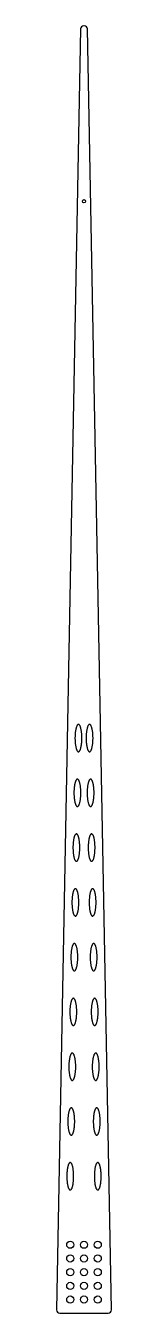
# Model space of a CAD drawing. Extents: x -0.5 to 0.5, y -23.1 to 0.4.
import ezdxf

# ---------------------------------------------------------------- set-up
doc = ezdxf.new("R2010")
doc.units = 0
doc.layers.get('0').update_dxf_attribs({"linetype": 'CONTINUOUS'})

msp = doc.modelspace()

# ---------------------------------------------------------------- linework, layer by layer
msp.add_lwpolyline([(0.439, -23.121, 0.419676), (0.499, -23.06), (0.064, 0.32, 0.408772), (0.004, 0.379), (-0.004, 0.379, 0.408772), (-0.064, 0.32), (-0.499, -23.06, 0.419676), (-0.439, -23.121)], format="xyb", close=True)
for points in [[(-0.101, -12.872, 0), (-0.098, -12.872, 0), (-0.095, -12.871, 0), (-0.092, -12.87, 0), (-0.089, -12.868, 0), (-0.086, -12.865, 0), (-0.083, -12.862, 0), (-0.08, -12.858, 0), (-0.077, -12.853, 0), (-0.074, -12.848, 0), (-0.072, -12.843, 0), (-0.069, -12.837, 0), (-0.066, -12.83, 0), (-0.064, -12.823, 0), (-0.061, -12.816, 0), (-0.059, -12.808, 0), (-0.057, -12.799, 0), (-0.055, -12.79, 0), (-0.053, -12.781, 0), (-0.051, -12.771, 0), (-0.049, -12.761, 0), (-0.047, -12.751, 0), (-0.046, -12.74, 0), (-0.045, -12.729, 0), (-0.043, -12.718, 0), (-0.042, -12.707, 0), (-0.041, -12.695, 0), (-0.04, -12.683, 0), (-0.04, -12.671, 0), (-0.039, -12.659, 0), (-0.039, -12.647, 0), (-0.039, -12.635, 0), (-0.039, -12.622, 0), (-0.039, -12.61, 0), (-0.039, -12.598, 0), (-0.039, -12.586, 0), (-0.04, -12.574, 0), (-0.04, -12.562, 0), (-0.041, -12.55, 0), (-0.042, -12.538, 0), (-0.043, -12.527, 0), (-0.045, -12.515, 0), (-0.046, -12.505, 0), (-0.047, -12.494, 0), (-0.049, -12.483, 0), (-0.051, -12.473, 0), (-0.053, -12.464, 0), (-0.055, -12.454, 0), (-0.057, -12.446, 0), (-0.059, -12.437, 0), (-0.061, -12.429, 0), (-0.064, -12.422, 0), (-0.066, -12.415, 0), (-0.069, -12.408, 0), (-0.072, -12.402, 0), (-0.074, -12.396, 0), (-0.077, -12.391, 0), (-0.08, -12.387, 0), (-0.083, -12.383, 0), (-0.086, -12.38, 0), (-0.089, -12.377, 0), (-0.092, -12.375, 0), (-0.095, -12.374, 0), (-0.098, -12.373, 0), (-0.101, -12.372, 0), (-0.104, -12.373, 0), (-0.107, -12.374, 0), (-0.11, -12.375, 0), (-0.113, -12.377, 0), (-0.116, -12.38, 0), (-0.119, -12.383, 0), (-0.122, -12.387, 0), (-0.125, -12.391, 0), (-0.128, -12.396, 0), (-0.131, -12.402, 0), (-0.133, -12.408, 0), (-0.136, -12.415, 0), (-0.138, -12.422, 0), (-0.141, -12.429, 0), (-0.143, -12.437, 0), (-0.145, -12.446, 0), (-0.147, -12.454, 0), (-0.149, -12.464, 0), (-0.151, -12.473, 0), (-0.153, -12.483, 0), (-0.155, -12.494, 0), (-0.156, -12.505, 0), (-0.158, -12.515, 0), (-0.159, -12.527, 0), (-0.16, -12.538, 0), (-0.161, -12.55, 0), (-0.162, -12.562, 0), (-0.162, -12.574, 0), (-0.163, -12.586, 0), (-0.163, -12.598, 0), (-0.164, -12.61, 0), (-0.164, -12.622, 0), (-0.164, -12.635, 0), (-0.163, -12.647, 0), (-0.163, -12.659, 0), (-0.162, -12.671, 0), (-0.162, -12.683, 0), (-0.161, -12.695, 0), (-0.16, -12.707, 0), (-0.159, -12.718, 0), (-0.158, -12.729, 0), (-0.156, -12.74, 0), (-0.155, -12.751, 0), (-0.153, -12.761, 0), (-0.151, -12.771, 0), (-0.149, -12.781, 0), (-0.147, -12.79, 0), (-0.145, -12.799, 0), (-0.143, -12.808, 0), (-0.141, -12.816, 0), (-0.138, -12.823, 0), (-0.136, -12.83, 0), (-0.133, -12.837, 0), (-0.131, -12.843, 0), (-0.128, -12.848, 0), (-0.125, -12.853, 0), (-0.122, -12.858, 0), (-0.119, -12.862, 0), (-0.116, -12.865, 0), (-0.113, -12.868, 0), (-0.11, -12.87, 0), (-0.107, -12.871, 0), (-0.104, -12.872, 0), (-0.101, -12.872, 0)], [(0.101, -12.872, 0), (0.104, -12.872, 0), (0.107, -12.871, 0), (0.11, -12.87, 0), (0.113, -12.868, 0), (0.116, -12.865, 0), (0.119, -12.862, 0), (0.122, -12.858, 0), (0.125, -12.853, 0), (0.128, -12.848, 0), (0.131, -12.843, 0), (0.133, -12.837, 0), (0.136, -12.83, 0), (0.138, -12.823, 0), (0.141, -12.816, 0), (0.143, -12.808, 0), (0.145, -12.799, 0), (0.147, -12.79, 0), (0.149, -12.781, 0), (0.151, -12.771, 0), (0.153, -12.761, 0), (0.155, -12.751, 0), (0.156, -12.74, 0), (0.158, -12.729, 0), (0.159, -12.718, 0), (0.16, -12.707, 0), (0.161, -12.695, 0), (0.162, -12.683, 0), (0.162, -12.671, 0), (0.163, -12.659, 0), (0.163, -12.647, 0), (0.164, -12.635, 0), (0.164, -12.622, 0), (0.164, -12.61, 0), (0.163, -12.598, 0), (0.163, -12.586, 0), (0.162, -12.574, 0), (0.162, -12.562, 0), (0.161, -12.55, 0), (0.16, -12.538, 0), (0.159, -12.527, 0), (0.158, -12.515, 0), (0.156, -12.505, 0), (0.155, -12.494, 0), (0.153, -12.483, 0), (0.151, -12.473, 0), (0.149, -12.464, 0), (0.147, -12.454, 0), (0.145, -12.446, 0), (0.143, -12.437, 0), (0.141, -12.429, 0), (0.138, -12.422, 0), (0.136, -12.415, 0), (0.133, -12.408, 0), (0.131, -12.402, 0), (0.128, -12.396, 0), (0.125, -12.391, 0), (0.122, -12.387, 0), (0.119, -12.383, 0), (0.116, -12.38, 0), (0.113, -12.377, 0), (0.11, -12.375, 0), (0.107, -12.374, 0), (0.104, -12.373, 0), (0.101, -12.372, 0), (0.098, -12.373, 0), (0.095, -12.374, 0), (0.092, -12.375, 0), (0.089, -12.377, 0), (0.086, -12.38, 0), (0.083, -12.383, 0), (0.08, -12.387, 0), (0.077, -12.391, 0), (0.074, -12.396, 0), (0.072, -12.402, 0), (0.069, -12.408, 0), (0.066, -12.415, 0), (0.064, -12.422, 0), (0.061, -12.429, 0), (0.059, -12.437, 0), (0.057, -12.446, 0), (0.055, -12.454, 0), (0.053, -12.464, 0), (0.051, -12.473, 0), (0.049, -12.483, 0), (0.047, -12.494, 0), (0.046, -12.505, 0), (0.045, -12.515, 0), (0.043, -12.527, 0), (0.042, -12.538, 0), (0.041, -12.55, 0), (0.04, -12.562, 0), (0.04, -12.574, 0), (0.039, -12.586, 0), (0.039, -12.598, 0), (0.039, -12.61, 0), (0.039, -12.622, 0), (0.039, -12.635, 0), (0.039, -12.647, 0), (0.039, -12.659, 0), (0.04, -12.671, 0), (0.04, -12.683, 0), (0.041, -12.695, 0), (0.042, -12.707, 0), (0.043, -12.718, 0), (0.045, -12.729, 0), (0.046, -12.74, 0), (0.047, -12.751, 0), (0.049, -12.761, 0), (0.051, -12.771, 0), (0.053, -12.781, 0), (0.055, -12.79, 0), (0.057, -12.799, 0), (0.059, -12.808, 0), (0.061, -12.816, 0), (0.064, -12.823, 0), (0.066, -12.83, 0), (0.069, -12.837, 0), (0.072, -12.843, 0), (0.074, -12.848, 0), (0.077, -12.853, 0), (0.08, -12.858, 0), (0.083, -12.862, 0), (0.086, -12.865, 0), (0.089, -12.868, 0), (0.092, -12.87, 0), (0.095, -12.871, 0), (0.098, -12.872, 0), (0.101, -12.872, 0)], [(-0.12, -13.872, 0), (-0.117, -13.872, 0), (-0.114, -13.871, 0), (-0.111, -13.87, 0), (-0.108, -13.867, 0), (-0.105, -13.865, 0), (-0.102, -13.861, 0), (-0.099, -13.858, 0), (-0.096, -13.853, 0), (-0.093, -13.848, 0), (-0.09, -13.843, 0), (-0.088, -13.837, 0), (-0.085, -13.83, 0), (-0.082, -13.823, 0), (-0.08, -13.816, 0), (-0.078, -13.807, 0), (-0.076, -13.799, 0), (-0.073, -13.79, 0), (-0.071, -13.781, 0), (-0.07, -13.771, 0), (-0.068, -13.761, 0), (-0.066, -13.751, 0), (-0.065, -13.74, 0), (-0.063, -13.729, 0), (-0.062, -13.718, 0), (-0.061, -13.706, 0), (-0.06, -13.695, 0), (-0.059, -13.683, 0), (-0.058, -13.671, 0), (-0.058, -13.659, 0), (-0.058, -13.647, 0), (-0.057, -13.634, 0), (-0.057, -13.622, 0), (-0.057, -13.61, 0), (-0.058, -13.598, 0), (-0.058, -13.585, 0), (-0.058, -13.573, 0), (-0.059, -13.562, 0), (-0.06, -13.55, 0), (-0.061, -13.538, 0), (-0.062, -13.527, 0), (-0.063, -13.515, 0), (-0.065, -13.504, 0), (-0.066, -13.494, 0), (-0.068, -13.483, 0), (-0.07, -13.473, 0), (-0.071, -13.464, 0), (-0.073, -13.454, 0), (-0.076, -13.445, 0), (-0.078, -13.437, 0), (-0.08, -13.429, 0), (-0.082, -13.421, 0), (-0.085, -13.414, 0), (-0.088, -13.408, 0), (-0.09, -13.402, 0), (-0.093, -13.396, 0), (-0.096, -13.391, 0), (-0.099, -13.387, 0), (-0.102, -13.383, 0), (-0.105, -13.38, 0), (-0.108, -13.377, 0), (-0.111, -13.375, 0), (-0.114, -13.373, 0), (-0.117, -13.373, 0), (-0.12, -13.372, 0), (-0.123, -13.373, 0), (-0.126, -13.373, 0), (-0.129, -13.375, 0), (-0.132, -13.377, 0), (-0.135, -13.38, 0), (-0.138, -13.383, 0), (-0.141, -13.387, 0), (-0.144, -13.391, 0), (-0.146, -13.396, 0), (-0.149, -13.402, 0), (-0.152, -13.408, 0), (-0.154, -13.414, 0), (-0.157, -13.421, 0), (-0.159, -13.429, 0), (-0.162, -13.437, 0), (-0.164, -13.445, 0), (-0.166, -13.454, 0), (-0.168, -13.464, 0), (-0.17, -13.473, 0), (-0.172, -13.483, 0), (-0.173, -13.494, 0), (-0.175, -13.504, 0), (-0.176, -13.515, 0), (-0.177, -13.527, 0), (-0.179, -13.538, 0), (-0.18, -13.55, 0), (-0.18, -13.562, 0), (-0.181, -13.573, 0), (-0.182, -13.585, 0), (-0.182, -13.598, 0), (-0.182, -13.61, 0), (-0.182, -13.622, 0), (-0.182, -13.634, 0), (-0.182, -13.647, 0), (-0.182, -13.659, 0), (-0.181, -13.671, 0), (-0.18, -13.683, 0), (-0.18, -13.695, 0), (-0.179, -13.706, 0), (-0.177, -13.718, 0), (-0.176, -13.729, 0), (-0.175, -13.74, 0), (-0.173, -13.751, 0), (-0.172, -13.761, 0), (-0.17, -13.771, 0), (-0.168, -13.781, 0), (-0.166, -13.79, 0), (-0.164, -13.799, 0), (-0.162, -13.807, 0), (-0.159, -13.816, 0), (-0.157, -13.823, 0), (-0.154, -13.83, 0), (-0.152, -13.837, 0), (-0.149, -13.843, 0), (-0.146, -13.848, 0), (-0.144, -13.853, 0), (-0.141, -13.858, 0), (-0.138, -13.861, 0), (-0.135, -13.865, 0), (-0.132, -13.867, 0), (-0.129, -13.87, 0), (-0.126, -13.871, 0), (-0.123, -13.872, 0), (-0.12, -13.872, 0)], [(0.12, -13.872, 0), (0.123, -13.872, 0), (0.126, -13.871, 0), (0.129, -13.87, 0), (0.132, -13.867, 0), (0.135, -13.865, 0), (0.138, -13.861, 0), (0.141, -13.858, 0), (0.144, -13.853, 0), (0.146, -13.848, 0), (0.149, -13.843, 0), (0.152, -13.837, 0), (0.154, -13.83, 0), (0.157, -13.823, 0), (0.159, -13.816, 0), (0.162, -13.807, 0), (0.164, -13.799, 0), (0.166, -13.79, 0), (0.168, -13.781, 0), (0.17, -13.771, 0), (0.172, -13.761, 0), (0.173, -13.751, 0), (0.175, -13.74, 0), (0.176, -13.729, 0), (0.177, -13.718, 0), (0.179, -13.706, 0), (0.18, -13.695, 0), (0.18, -13.683, 0), (0.181, -13.671, 0), (0.182, -13.659, 0), (0.182, -13.647, 0), (0.182, -13.634, 0), (0.182, -13.622, 0), (0.182, -13.61, 0), (0.182, -13.598, 0), (0.182, -13.585, 0), (0.181, -13.573, 0), (0.18, -13.562, 0), (0.18, -13.55, 0), (0.179, -13.538, 0), (0.177, -13.527, 0), (0.176, -13.515, 0), (0.175, -13.504, 0), (0.173, -13.494, 0), (0.172, -13.483, 0), (0.17, -13.473, 0), (0.168, -13.464, 0), (0.166, -13.454, 0), (0.164, -13.445, 0), (0.162, -13.437, 0), (0.159, -13.429, 0), (0.157, -13.421, 0), (0.154, -13.414, 0), (0.152, -13.408, 0), (0.149, -13.402, 0), (0.146, -13.396, 0), (0.144, -13.391, 0), (0.141, -13.387, 0), (0.138, -13.383, 0), (0.135, -13.38, 0), (0.132, -13.377, 0), (0.129, -13.375, 0), (0.126, -13.373, 0), (0.123, -13.373, 0), (0.12, -13.372, 0), (0.117, -13.373, 0), (0.114, -13.373, 0), (0.111, -13.375, 0), (0.108, -13.377, 0), (0.105, -13.38, 0), (0.102, -13.383, 0), (0.099, -13.387, 0), (0.096, -13.391, 0), (0.093, -13.396, 0), (0.09, -13.402, 0), (0.088, -13.408, 0), (0.085, -13.414, 0), (0.082, -13.421, 0), (0.08, -13.429, 0), (0.078, -13.437, 0), (0.076, -13.445, 0), (0.073, -13.454, 0), (0.071, -13.464, 0), (0.07, -13.473, 0), (0.068, -13.483, 0), (0.066, -13.494, 0), (0.065, -13.504, 0), (0.063, -13.515, 0), (0.062, -13.527, 0), (0.061, -13.538, 0), (0.06, -13.55, 0), (0.059, -13.562, 0), (0.058, -13.573, 0), (0.058, -13.585, 0), (0.058, -13.598, 0), (0.057, -13.61, 0), (0.057, -13.622, 0), (0.057, -13.634, 0), (0.058, -13.647, 0), (0.058, -13.659, 0), (0.058, -13.671, 0), (0.059, -13.683, 0), (0.06, -13.695, 0), (0.061, -13.706, 0), (0.062, -13.718, 0), (0.063, -13.729, 0), (0.065, -13.74, 0), (0.066, -13.751, 0), (0.068, -13.761, 0), (0.07, -13.771, 0), (0.071, -13.781, 0), (0.073, -13.79, 0), (0.076, -13.799, 0), (0.078, -13.807, 0), (0.08, -13.816, 0), (0.082, -13.823, 0), (0.085, -13.83, 0), (0.088, -13.837, 0), (0.09, -13.843, 0), (0.093, -13.848, 0), (0.096, -13.853, 0), (0.099, -13.858, 0), (0.102, -13.861, 0), (0.105, -13.865, 0), (0.108, -13.867, 0), (0.111, -13.87, 0), (0.114, -13.871, 0), (0.117, -13.872, 0), (0.12, -13.872, 0)], [(-0.138, -14.872, 0), (-0.135, -14.872, 0), (-0.132, -14.871, 0), (-0.129, -14.869, 0), (-0.126, -14.867, 0), (-0.123, -14.864, 0), (-0.12, -14.861, 0), (-0.117, -14.857, 0), (-0.114, -14.853, 0), (-0.112, -14.848, 0), (-0.109, -14.842, 0), (-0.106, -14.836, 0), (-0.104, -14.83, 0), (-0.101, -14.823, 0), (-0.099, -14.815, 0), (-0.096, -14.807, 0), (-0.094, -14.799, 0), (-0.092, -14.79, 0), (-0.09, -14.781, 0), (-0.088, -14.771, 0), (-0.086, -14.761, 0), (-0.085, -14.751, 0), (-0.083, -14.74, 0), (-0.082, -14.729, 0), (-0.081, -14.718, 0), (-0.079, -14.706, 0), (-0.079, -14.695, 0), (-0.078, -14.683, 0), (-0.077, -14.671, 0), (-0.076, -14.659, 0), (-0.076, -14.646, 0), (-0.076, -14.634, 0), (-0.076, -14.622, 0), (-0.076, -14.61, 0), (-0.076, -14.598, 0), (-0.076, -14.585, 0), (-0.077, -14.573, 0), (-0.078, -14.561, 0), (-0.079, -14.55, 0), (-0.079, -14.538, 0), (-0.081, -14.526, 0), (-0.082, -14.515, 0), (-0.083, -14.504, 0), (-0.085, -14.493, 0), (-0.086, -14.483, 0), (-0.088, -14.473, 0), (-0.09, -14.463, 0), (-0.092, -14.454, 0), (-0.094, -14.445, 0), (-0.096, -14.437, 0), (-0.099, -14.429, 0), (-0.101, -14.421, 0), (-0.104, -14.414, 0), (-0.106, -14.408, 0), (-0.109, -14.402, 0), (-0.112, -14.396, 0), (-0.114, -14.391, 0), (-0.117, -14.387, 0), (-0.12, -14.383, 0), (-0.123, -14.38, 0), (-0.126, -14.377, 0), (-0.129, -14.375, 0), (-0.132, -14.373, 0), (-0.135, -14.372, 0), (-0.138, -14.372, 0), (-0.141, -14.372, 0), (-0.144, -14.373, 0), (-0.147, -14.375, 0), (-0.151, -14.377, 0), (-0.154, -14.38, 0), (-0.156, -14.383, 0), (-0.159, -14.387, 0), (-0.162, -14.391, 0), (-0.165, -14.396, 0), (-0.168, -14.402, 0), (-0.17, -14.408, 0), (-0.173, -14.414, 0), (-0.176, -14.421, 0), (-0.178, -14.429, 0), (-0.18, -14.437, 0), (-0.183, -14.445, 0), (-0.185, -14.454, 0), (-0.187, -14.463, 0), (-0.189, -14.473, 0), (-0.19, -14.483, 0), (-0.192, -14.493, 0), (-0.193, -14.504, 0), (-0.195, -14.515, 0), (-0.196, -14.526, 0), (-0.197, -14.538, 0), (-0.198, -14.55, 0), (-0.199, -14.561, 0), (-0.2, -14.573, 0), (-0.2, -14.585, 0), (-0.201, -14.598, 0), (-0.201, -14.61, 0), (-0.201, -14.622, 0), (-0.201, -14.634, 0), (-0.201, -14.646, 0), (-0.2, -14.659, 0), (-0.2, -14.671, 0), (-0.199, -14.683, 0), (-0.198, -14.695, 0), (-0.197, -14.706, 0), (-0.196, -14.718, 0), (-0.195, -14.729, 0), (-0.193, -14.74, 0), (-0.192, -14.751, 0), (-0.19, -14.761, 0), (-0.189, -14.771, 0), (-0.187, -14.781, 0), (-0.185, -14.79, 0), (-0.183, -14.799, 0), (-0.18, -14.807, 0), (-0.178, -14.815, 0), (-0.176, -14.823, 0), (-0.173, -14.83, 0), (-0.17, -14.836, 0), (-0.168, -14.842, 0), (-0.165, -14.848, 0), (-0.162, -14.853, 0), (-0.159, -14.857, 0), (-0.156, -14.861, 0), (-0.154, -14.864, 0), (-0.151, -14.867, 0), (-0.147, -14.869, 0), (-0.144, -14.871, 0), (-0.141, -14.872, 0), (-0.138, -14.872, 0)], [(0.138, -14.872, 0), (0.141, -14.872, 0), (0.144, -14.871, 0), (0.147, -14.869, 0), (0.151, -14.867, 0), (0.154, -14.864, 0), (0.156, -14.861, 0), (0.159, -14.857, 0), (0.162, -14.853, 0), (0.165, -14.848, 0), (0.168, -14.842, 0), (0.17, -14.836, 0), (0.173, -14.83, 0), (0.176, -14.823, 0), (0.178, -14.815, 0), (0.18, -14.807, 0), (0.183, -14.799, 0), (0.185, -14.79, 0), (0.187, -14.781, 0), (0.189, -14.771, 0), (0.19, -14.761, 0), (0.192, -14.751, 0), (0.193, -14.74, 0), (0.195, -14.729, 0), (0.196, -14.718, 0), (0.197, -14.706, 0), (0.198, -14.695, 0), (0.199, -14.683, 0), (0.2, -14.671, 0), (0.2, -14.659, 0), (0.201, -14.646, 0), (0.201, -14.634, 0), (0.201, -14.622, 0), (0.201, -14.61, 0), (0.201, -14.598, 0), (0.2, -14.585, 0), (0.2, -14.573, 0), (0.199, -14.561, 0), (0.198, -14.55, 0), (0.197, -14.538, 0), (0.196, -14.526, 0), (0.195, -14.515, 0), (0.193, -14.504, 0), (0.192, -14.493, 0), (0.19, -14.483, 0), (0.189, -14.473, 0), (0.187, -14.463, 0), (0.185, -14.454, 0), (0.183, -14.445, 0), (0.18, -14.437, 0), (0.178, -14.429, 0), (0.176, -14.421, 0), (0.173, -14.414, 0), (0.17, -14.408, 0), (0.168, -14.402, 0), (0.165, -14.396, 0), (0.162, -14.391, 0), (0.159, -14.387, 0), (0.156, -14.383, 0), (0.154, -14.38, 0), (0.151, -14.377, 0), (0.147, -14.375, 0), (0.144, -14.373, 0), (0.141, -14.372, 0), (0.138, -14.372, 0), (0.135, -14.372, 0), (0.132, -14.373, 0), (0.129, -14.375, 0), (0.126, -14.377, 0), (0.123, -14.38, 0), (0.12, -14.383, 0), (0.117, -14.387, 0), (0.114, -14.391, 0), (0.112, -14.396, 0), (0.109, -14.402, 0), (0.106, -14.408, 0), (0.104, -14.414, 0), (0.101, -14.421, 0), (0.099, -14.429, 0), (0.096, -14.437, 0), (0.094, -14.445, 0), (0.092, -14.454, 0), (0.09, -14.463, 0), (0.088, -14.473, 0), (0.086, -14.483, 0), (0.085, -14.493, 0), (0.083, -14.504, 0), (0.082, -14.515, 0), (0.081, -14.526, 0), (0.079, -14.538, 0), (0.079, -14.55, 0), (0.078, -14.561, 0), (0.077, -14.573, 0), (0.076, -14.585, 0), (0.076, -14.598, 0), (0.076, -14.61, 0), (0.076, -14.622, 0), (0.076, -14.634, 0), (0.076, -14.646, 0), (0.076, -14.659, 0), (0.077, -14.671, 0), (0.078, -14.683, 0), (0.079, -14.695, 0), (0.079, -14.706, 0), (0.081, -14.718, 0), (0.082, -14.729, 0), (0.083, -14.74, 0), (0.085, -14.751, 0), (0.086, -14.761, 0), (0.088, -14.771, 0), (0.09, -14.781, 0), (0.092, -14.79, 0), (0.094, -14.799, 0), (0.096, -14.807, 0), (0.099, -14.815, 0), (0.101, -14.823, 0), (0.104, -14.83, 0), (0.106, -14.836, 0), (0.109, -14.842, 0), (0.112, -14.848, 0), (0.114, -14.853, 0), (0.117, -14.857, 0), (0.12, -14.861, 0), (0.123, -14.864, 0), (0.126, -14.867, 0), (0.129, -14.869, 0), (0.132, -14.871, 0), (0.135, -14.872, 0), (0.138, -14.872, 0)], [(-0.157, -15.872, 0), (-0.154, -15.872, 0), (-0.151, -15.871, 0), (-0.148, -15.869, 0), (-0.145, -15.867, 0), (-0.142, -15.864, 0), (-0.139, -15.861, 0), (-0.136, -15.857, 0), (-0.133, -15.853, 0), (-0.13, -15.848, 0), (-0.127, -15.842, 0), (-0.125, -15.836, 0), (-0.122, -15.83, 0), (-0.12, -15.823, 0), (-0.117, -15.815, 0), (-0.115, -15.807, 0), (-0.113, -15.799, 0), (-0.111, -15.79, 0), (-0.109, -15.78, 0), (-0.107, -15.771, 0), (-0.105, -15.761, 0), (-0.103, -15.75, 0), (-0.102, -15.74, 0), (-0.1, -15.729, 0), (-0.099, -15.717, 0), (-0.098, -15.706, 0), (-0.097, -15.694, 0), (-0.096, -15.683, 0), (-0.096, -15.671, 0), (-0.095, -15.659, 0), (-0.095, -15.646, 0), (-0.095, -15.634, 0), (-0.094, -15.622, 0), (-0.095, -15.61, 0), (-0.095, -15.597, 0), (-0.095, -15.585, 0), (-0.096, -15.573, 0), (-0.096, -15.561, 0), (-0.097, -15.549, 0), (-0.098, -15.538, 0), (-0.099, -15.526, 0), (-0.1, -15.515, 0), (-0.102, -15.504, 0), (-0.103, -15.493, 0), (-0.105, -15.483, 0), (-0.107, -15.473, 0), (-0.109, -15.463, 0), (-0.111, -15.454, 0), (-0.113, -15.445, 0), (-0.115, -15.437, 0), (-0.117, -15.429, 0), (-0.12, -15.421, 0), (-0.122, -15.414, 0), (-0.125, -15.407, 0), (-0.127, -15.401, 0), (-0.13, -15.396, 0), (-0.133, -15.391, 0), (-0.136, -15.386, 0), (-0.139, -15.383, 0), (-0.142, -15.379, 0), (-0.145, -15.377, 0), (-0.148, -15.375, 0), (-0.151, -15.373, 0), (-0.154, -15.372, 0), (-0.157, -15.372, 0), (-0.16, -15.372, 0), (-0.163, -15.373, 0), (-0.166, -15.375, 0), (-0.169, -15.377, 0), (-0.172, -15.379, 0), (-0.175, -15.383, 0), (-0.178, -15.386, 0), (-0.181, -15.391, 0), (-0.184, -15.396, 0), (-0.186, -15.401, 0), (-0.189, -15.407, 0), (-0.192, -15.414, 0), (-0.194, -15.421, 0), (-0.197, -15.429, 0), (-0.199, -15.437, 0), (-0.201, -15.445, 0), (-0.203, -15.454, 0), (-0.205, -15.463, 0), (-0.207, -15.473, 0), (-0.209, -15.483, 0), (-0.211, -15.493, 0), (-0.212, -15.504, 0), (-0.213, -15.515, 0), (-0.215, -15.526, 0), (-0.216, -15.538, 0), (-0.217, -15.549, 0), (-0.218, -15.561, 0), (-0.218, -15.573, 0), (-0.219, -15.585, 0), (-0.219, -15.597, 0), (-0.219, -15.61, 0), (-0.219, -15.622, 0), (-0.219, -15.634, 0), (-0.219, -15.646, 0), (-0.219, -15.659, 0), (-0.218, -15.671, 0), (-0.218, -15.683, 0), (-0.217, -15.694, 0), (-0.216, -15.706, 0), (-0.215, -15.717, 0), (-0.213, -15.729, 0), (-0.212, -15.74, 0), (-0.211, -15.75, 0), (-0.209, -15.761, 0), (-0.207, -15.771, 0), (-0.205, -15.78, 0), (-0.203, -15.79, 0), (-0.201, -15.799, 0), (-0.199, -15.807, 0), (-0.197, -15.815, 0), (-0.194, -15.823, 0), (-0.192, -15.83, 0), (-0.189, -15.836, 0), (-0.186, -15.842, 0), (-0.184, -15.848, 0), (-0.181, -15.853, 0), (-0.178, -15.857, 0), (-0.175, -15.861, 0), (-0.172, -15.864, 0), (-0.169, -15.867, 0), (-0.166, -15.869, 0), (-0.163, -15.871, 0), (-0.16, -15.872, 0), (-0.157, -15.872, 0)], [(0.157, -15.872, 0), (0.16, -15.872, 0), (0.163, -15.871, 0), (0.166, -15.869, 0), (0.169, -15.867, 0), (0.172, -15.864, 0), (0.175, -15.861, 0), (0.178, -15.857, 0), (0.181, -15.853, 0), (0.184, -15.848, 0), (0.186, -15.842, 0), (0.189, -15.836, 0), (0.192, -15.83, 0), (0.194, -15.823, 0), (0.197, -15.815, 0), (0.199, -15.807, 0), (0.201, -15.799, 0), (0.203, -15.79, 0), (0.205, -15.78, 0), (0.207, -15.771, 0), (0.209, -15.761, 0), (0.211, -15.75, 0), (0.212, -15.74, 0), (0.213, -15.729, 0), (0.215, -15.717, 0), (0.216, -15.706, 0), (0.217, -15.694, 0), (0.218, -15.683, 0), (0.218, -15.671, 0), (0.219, -15.659, 0), (0.219, -15.646, 0), (0.219, -15.634, 0), (0.219, -15.622, 0), (0.219, -15.61, 0), (0.219, -15.597, 0), (0.219, -15.585, 0), (0.218, -15.573, 0), (0.218, -15.561, 0), (0.217, -15.549, 0), (0.216, -15.538, 0), (0.215, -15.526, 0), (0.213, -15.515, 0), (0.212, -15.504, 0), (0.211, -15.493, 0), (0.209, -15.483, 0), (0.207, -15.473, 0), (0.205, -15.463, 0), (0.203, -15.454, 0), (0.201, -15.445, 0), (0.199, -15.437, 0), (0.197, -15.429, 0), (0.194, -15.421, 0), (0.192, -15.414, 0), (0.189, -15.407, 0), (0.186, -15.401, 0), (0.184, -15.396, 0), (0.181, -15.391, 0), (0.178, -15.386, 0), (0.175, -15.383, 0), (0.172, -15.379, 0), (0.169, -15.377, 0), (0.166, -15.375, 0), (0.163, -15.373, 0), (0.16, -15.372, 0), (0.157, -15.372, 0), (0.154, -15.372, 0), (0.151, -15.373, 0), (0.148, -15.375, 0), (0.145, -15.377, 0), (0.142, -15.379, 0), (0.139, -15.383, 0), (0.136, -15.386, 0), (0.133, -15.391, 0), (0.13, -15.396, 0), (0.127, -15.401, 0), (0.125, -15.407, 0), (0.122, -15.414, 0), (0.12, -15.421, 0), (0.117, -15.429, 0), (0.115, -15.437, 0), (0.113, -15.445, 0), (0.111, -15.454, 0), (0.109, -15.463, 0), (0.107, -15.473, 0), (0.105, -15.483, 0), (0.103, -15.493, 0), (0.102, -15.504, 0), (0.1, -15.515, 0), (0.099, -15.526, 0), (0.098, -15.538, 0), (0.097, -15.549, 0), (0.096, -15.561, 0), (0.096, -15.573, 0), (0.095, -15.585, 0), (0.095, -15.597, 0), (0.095, -15.61, 0), (0.094, -15.622, 0), (0.095, -15.634, 0), (0.095, -15.646, 0), (0.095, -15.659, 0), (0.096, -15.671, 0), (0.096, -15.683, 0), (0.097, -15.694, 0), (0.098, -15.706, 0), (0.099, -15.717, 0), (0.1, -15.729, 0), (0.102, -15.74, 0), (0.103, -15.75, 0), (0.105, -15.761, 0), (0.107, -15.771, 0), (0.109, -15.78, 0), (0.111, -15.79, 0), (0.113, -15.799, 0), (0.115, -15.807, 0), (0.117, -15.815, 0), (0.12, -15.823, 0), (0.122, -15.83, 0), (0.125, -15.836, 0), (0.127, -15.842, 0), (0.13, -15.848, 0), (0.133, -15.853, 0), (0.136, -15.857, 0), (0.139, -15.861, 0), (0.142, -15.864, 0), (0.145, -15.867, 0), (0.148, -15.869, 0), (0.151, -15.871, 0), (0.154, -15.872, 0), (0.157, -15.872, 0)], [(-0.176, -16.872, 0), (-0.172, -16.871, 0), (-0.169, -16.87, 0), (-0.166, -16.869, 0), (-0.163, -16.867, 0), (-0.16, -16.864, 0), (-0.157, -16.861, 0), (-0.154, -16.857, 0), (-0.152, -16.853, 0), (-0.149, -16.848, 0), (-0.146, -16.842, 0), (-0.143, -16.836, 0), (-0.141, -16.83, 0), (-0.138, -16.823, 0), (-0.136, -16.815, 0), (-0.134, -16.807, 0), (-0.131, -16.799, 0), (-0.129, -16.79, 0), (-0.127, -16.78, 0), (-0.125, -16.771, 0), (-0.124, -16.761, 0), (-0.122, -16.75, 0), (-0.12, -16.739, 0), (-0.119, -16.729, 0), (-0.118, -16.717, 0), (-0.117, -16.706, 0), (-0.116, -16.694, 0), (-0.115, -16.682, 0), (-0.114, -16.671, 0), (-0.114, -16.658, 0), (-0.113, -16.646, 0), (-0.113, -16.634, 0), (-0.113, -16.622, 0), (-0.113, -16.609, 0), (-0.113, -16.597, 0), (-0.114, -16.585, 0), (-0.114, -16.573, 0), (-0.115, -16.561, 0), (-0.116, -16.549, 0), (-0.117, -16.538, 0), (-0.118, -16.526, 0), (-0.119, -16.515, 0), (-0.12, -16.504, 0), (-0.122, -16.493, 0), (-0.124, -16.483, 0), (-0.125, -16.473, 0), (-0.127, -16.463, 0), (-0.129, -16.454, 0), (-0.131, -16.445, 0), (-0.134, -16.436, 0), (-0.136, -16.428, 0), (-0.138, -16.421, 0), (-0.141, -16.414, 0), (-0.143, -16.407, 0), (-0.146, -16.401, 0), (-0.149, -16.396, 0), (-0.152, -16.391, 0), (-0.154, -16.386, 0), (-0.157, -16.382, 0), (-0.16, -16.379, 0), (-0.163, -16.377, 0), (-0.166, -16.374, 0), (-0.169, -16.373, 0), (-0.172, -16.372, 0), (-0.176, -16.372, 0), (-0.179, -16.372, 0), (-0.182, -16.373, 0), (-0.185, -16.374, 0), (-0.188, -16.377, 0), (-0.191, -16.379, 0), (-0.194, -16.382, 0), (-0.197, -16.386, 0), (-0.199, -16.391, 0), (-0.202, -16.396, 0), (-0.205, -16.401, 0), (-0.208, -16.407, 0), (-0.21, -16.414, 0), (-0.213, -16.421, 0), (-0.215, -16.428, 0), (-0.218, -16.436, 0), (-0.22, -16.445, 0), (-0.222, -16.454, 0), (-0.224, -16.463, 0), (-0.226, -16.473, 0), (-0.228, -16.483, 0), (-0.229, -16.493, 0), (-0.231, -16.504, 0), (-0.232, -16.515, 0), (-0.233, -16.526, 0), (-0.234, -16.538, 0), (-0.235, -16.549, 0), (-0.236, -16.561, 0), (-0.237, -16.573, 0), (-0.237, -16.585, 0), (-0.238, -16.597, 0), (-0.238, -16.609, 0), (-0.238, -16.622, 0), (-0.238, -16.634, 0), (-0.238, -16.646, 0), (-0.237, -16.658, 0), (-0.237, -16.671, 0), (-0.236, -16.682, 0), (-0.235, -16.694, 0), (-0.234, -16.706, 0), (-0.233, -16.717, 0), (-0.232, -16.729, 0), (-0.231, -16.739, 0), (-0.229, -16.75, 0), (-0.228, -16.761, 0), (-0.226, -16.771, 0), (-0.224, -16.78, 0), (-0.222, -16.79, 0), (-0.22, -16.799, 0), (-0.218, -16.807, 0), (-0.215, -16.815, 0), (-0.213, -16.823, 0), (-0.21, -16.83, 0), (-0.208, -16.836, 0), (-0.205, -16.842, 0), (-0.202, -16.848, 0), (-0.199, -16.853, 0), (-0.197, -16.857, 0), (-0.194, -16.861, 0), (-0.191, -16.864, 0), (-0.188, -16.867, 0), (-0.185, -16.869, 0), (-0.182, -16.87, 0), (-0.179, -16.871, 0), (-0.176, -16.872, 0)], [(0.176, -16.872, 0), (0.179, -16.871, 0), (0.182, -16.87, 0), (0.185, -16.869, 0), (0.188, -16.867, 0), (0.191, -16.864, 0), (0.194, -16.861, 0), (0.197, -16.857, 0), (0.199, -16.853, 0), (0.202, -16.848, 0), (0.205, -16.842, 0), (0.208, -16.836, 0), (0.21, -16.83, 0), (0.213, -16.823, 0), (0.215, -16.815, 0), (0.218, -16.807, 0), (0.22, -16.799, 0), (0.222, -16.79, 0), (0.224, -16.78, 0), (0.226, -16.771, 0), (0.228, -16.761, 0), (0.229, -16.75, 0), (0.231, -16.739, 0), (0.232, -16.729, 0), (0.233, -16.717, 0), (0.234, -16.706, 0), (0.235, -16.694, 0), (0.236, -16.682, 0), (0.237, -16.671, 0), (0.237, -16.658, 0), (0.238, -16.646, 0), (0.238, -16.634, 0), (0.238, -16.622, 0), (0.238, -16.609, 0), (0.238, -16.597, 0), (0.237, -16.585, 0), (0.237, -16.573, 0), (0.236, -16.561, 0), (0.235, -16.549, 0), (0.234, -16.538, 0), (0.233, -16.526, 0), (0.232, -16.515, 0), (0.231, -16.504, 0), (0.229, -16.493, 0), (0.228, -16.483, 0), (0.226, -16.473, 0), (0.224, -16.463, 0), (0.222, -16.454, 0), (0.22, -16.445, 0), (0.218, -16.436, 0), (0.215, -16.428, 0), (0.213, -16.421, 0), (0.21, -16.414, 0), (0.208, -16.407, 0), (0.205, -16.401, 0), (0.202, -16.396, 0), (0.199, -16.391, 0), (0.197, -16.386, 0), (0.194, -16.382, 0), (0.191, -16.379, 0), (0.188, -16.377, 0), (0.185, -16.374, 0), (0.182, -16.373, 0), (0.179, -16.372, 0), (0.176, -16.372, 0), (0.172, -16.372, 0), (0.169, -16.373, 0), (0.166, -16.374, 0), (0.163, -16.377, 0), (0.16, -16.379, 0), (0.157, -16.382, 0), (0.154, -16.386, 0), (0.152, -16.391, 0), (0.149, -16.396, 0), (0.146, -16.401, 0), (0.143, -16.407, 0), (0.141, -16.414, 0), (0.138, -16.421, 0), (0.136, -16.428, 0), (0.134, -16.436, 0), (0.131, -16.445, 0), (0.129, -16.454, 0), (0.127, -16.463, 0), (0.125, -16.473, 0), (0.124, -16.483, 0), (0.122, -16.493, 0), (0.12, -16.504, 0), (0.119, -16.515, 0), (0.118, -16.526, 0), (0.117, -16.538, 0), (0.116, -16.549, 0), (0.115, -16.561, 0), (0.114, -16.573, 0), (0.114, -16.585, 0), (0.113, -16.597, 0), (0.113, -16.609, 0), (0.113, -16.622, 0), (0.113, -16.634, 0), (0.113, -16.646, 0), (0.114, -16.658, 0), (0.114, -16.671, 0), (0.115, -16.682, 0), (0.116, -16.694, 0), (0.117, -16.706, 0), (0.118, -16.717, 0), (0.119, -16.729, 0), (0.12, -16.739, 0), (0.122, -16.75, 0), (0.124, -16.761, 0), (0.125, -16.771, 0), (0.127, -16.78, 0), (0.129, -16.79, 0), (0.131, -16.799, 0), (0.134, -16.807, 0), (0.136, -16.815, 0), (0.138, -16.823, 0), (0.141, -16.83, 0), (0.143, -16.836, 0), (0.146, -16.842, 0), (0.149, -16.848, 0), (0.152, -16.853, 0), (0.154, -16.857, 0), (0.157, -16.861, 0), (0.16, -16.864, 0), (0.163, -16.867, 0), (0.166, -16.869, 0), (0.169, -16.87, 0), (0.172, -16.871, 0), (0.176, -16.872, 0)], [(-0.194, -17.872, 0), (-0.191, -17.871, 0), (-0.188, -17.87, 0), (-0.185, -17.869, 0), (-0.182, -17.867, 0), (-0.179, -17.864, 0), (-0.176, -17.861, 0), (-0.173, -17.857, 0), (-0.17, -17.852, 0), (-0.167, -17.848, 0), (-0.165, -17.842, 0), (-0.162, -17.836, 0), (-0.159, -17.829, 0), (-0.157, -17.822, 0), (-0.155, -17.815, 0), (-0.152, -17.807, 0), (-0.15, -17.798, 0), (-0.148, -17.789, 0), (-0.146, -17.78, 0), (-0.144, -17.77, 0), (-0.142, -17.76, 0), (-0.141, -17.75, 0), (-0.139, -17.739, 0), (-0.138, -17.728, 0), (-0.136, -17.717, 0), (-0.135, -17.706, 0), (-0.134, -17.694, 0), (-0.134, -17.682, 0), (-0.133, -17.67, 0), (-0.132, -17.658, 0), (-0.132, -17.646, 0), (-0.132, -17.634, 0), (-0.132, -17.622, 0), (-0.132, -17.609, 0), (-0.132, -17.597, 0), (-0.132, -17.585, 0), (-0.133, -17.573, 0), (-0.134, -17.561, 0), (-0.134, -17.549, 0), (-0.135, -17.537, 0), (-0.136, -17.526, 0), (-0.138, -17.515, 0), (-0.139, -17.504, 0), (-0.141, -17.493, 0), (-0.142, -17.483, 0), (-0.144, -17.473, 0), (-0.146, -17.463, 0), (-0.148, -17.454, 0), (-0.15, -17.445, 0), (-0.152, -17.436, 0), (-0.155, -17.428, 0), (-0.157, -17.421, 0), (-0.159, -17.414, 0), (-0.162, -17.407, 0), (-0.165, -17.401, 0), (-0.167, -17.395, 0), (-0.17, -17.39, 0), (-0.173, -17.386, 0), (-0.176, -17.382, 0), (-0.179, -17.379, 0), (-0.182, -17.376, 0), (-0.185, -17.374, 0), (-0.188, -17.373, 0), (-0.191, -17.372, 0), (-0.194, -17.372, 0), (-0.197, -17.372, 0), (-0.2, -17.373, 0), (-0.203, -17.374, 0), (-0.206, -17.376, 0), (-0.209, -17.379, 0), (-0.212, -17.382, 0), (-0.215, -17.386, 0), (-0.218, -17.39, 0), (-0.221, -17.395, 0), (-0.224, -17.401, 0), (-0.226, -17.407, 0), (-0.229, -17.414, 0), (-0.231, -17.421, 0), (-0.234, -17.428, 0), (-0.236, -17.436, 0), (-0.238, -17.445, 0), (-0.24, -17.454, 0), (-0.242, -17.463, 0), (-0.244, -17.473, 0), (-0.246, -17.483, 0), (-0.248, -17.493, 0), (-0.249, -17.504, 0), (-0.251, -17.515, 0), (-0.252, -17.526, 0), (-0.253, -17.537, 0), (-0.254, -17.549, 0), (-0.255, -17.561, 0), (-0.255, -17.573, 0), (-0.256, -17.585, 0), (-0.256, -17.597, 0), (-0.257, -17.609, 0), (-0.257, -17.622, 0), (-0.257, -17.634, 0), (-0.256, -17.646, 0), (-0.256, -17.658, 0), (-0.255, -17.67, 0), (-0.255, -17.682, 0), (-0.254, -17.694, 0), (-0.253, -17.706, 0), (-0.252, -17.717, 0), (-0.251, -17.728, 0), (-0.249, -17.739, 0), (-0.248, -17.75, 0), (-0.246, -17.76, 0), (-0.244, -17.77, 0), (-0.242, -17.78, 0), (-0.24, -17.789, 0), (-0.238, -17.798, 0), (-0.236, -17.807, 0), (-0.234, -17.815, 0), (-0.231, -17.822, 0), (-0.229, -17.829, 0), (-0.226, -17.836, 0), (-0.224, -17.842, 0), (-0.221, -17.848, 0), (-0.218, -17.852, 0), (-0.215, -17.857, 0), (-0.212, -17.861, 0), (-0.209, -17.864, 0), (-0.206, -17.867, 0), (-0.203, -17.869, 0), (-0.2, -17.87, 0), (-0.197, -17.871, 0), (-0.194, -17.872, 0)], [(0.194, -17.872, 0), (0.197, -17.871, 0), (0.2, -17.87, 0), (0.203, -17.869, 0), (0.206, -17.867, 0), (0.209, -17.864, 0), (0.212, -17.861, 0), (0.215, -17.857, 0), (0.218, -17.852, 0), (0.221, -17.848, 0), (0.224, -17.842, 0), (0.226, -17.836, 0), (0.229, -17.829, 0), (0.231, -17.822, 0), (0.234, -17.815, 0), (0.236, -17.807, 0), (0.238, -17.798, 0), (0.24, -17.789, 0), (0.242, -17.78, 0), (0.244, -17.77, 0), (0.246, -17.76, 0), (0.248, -17.75, 0), (0.249, -17.739, 0), (0.251, -17.728, 0), (0.252, -17.717, 0), (0.253, -17.706, 0), (0.254, -17.694, 0), (0.255, -17.682, 0), (0.255, -17.67, 0), (0.256, -17.658, 0), (0.256, -17.646, 0), (0.257, -17.634, 0), (0.257, -17.622, 0), (0.257, -17.609, 0), (0.256, -17.597, 0), (0.256, -17.585, 0), (0.255, -17.573, 0), (0.255, -17.561, 0), (0.254, -17.549, 0), (0.253, -17.537, 0), (0.252, -17.526, 0), (0.251, -17.515, 0), (0.249, -17.504, 0), (0.248, -17.493, 0), (0.246, -17.483, 0), (0.244, -17.473, 0), (0.242, -17.463, 0), (0.24, -17.454, 0), (0.238, -17.445, 0), (0.236, -17.436, 0), (0.234, -17.428, 0), (0.231, -17.421, 0), (0.229, -17.414, 0), (0.226, -17.407, 0), (0.224, -17.401, 0), (0.221, -17.395, 0), (0.218, -17.39, 0), (0.215, -17.386, 0), (0.212, -17.382, 0), (0.209, -17.379, 0), (0.206, -17.376, 0), (0.203, -17.374, 0), (0.2, -17.373, 0), (0.197, -17.372, 0), (0.194, -17.372, 0), (0.191, -17.372, 0), (0.188, -17.373, 0), (0.185, -17.374, 0), (0.182, -17.376, 0), (0.179, -17.379, 0), (0.176, -17.382, 0), (0.173, -17.386, 0), (0.17, -17.39, 0), (0.167, -17.395, 0), (0.165, -17.401, 0), (0.162, -17.407, 0), (0.159, -17.414, 0), (0.157, -17.421, 0), (0.155, -17.428, 0), (0.152, -17.436, 0), (0.15, -17.445, 0), (0.148, -17.454, 0), (0.146, -17.463, 0), (0.144, -17.473, 0), (0.142, -17.483, 0), (0.141, -17.493, 0), (0.139, -17.504, 0), (0.138, -17.515, 0), (0.136, -17.526, 0), (0.135, -17.537, 0), (0.134, -17.549, 0), (0.134, -17.561, 0), (0.133, -17.573, 0), (0.132, -17.585, 0), (0.132, -17.597, 0), (0.132, -17.609, 0), (0.132, -17.622, 0), (0.132, -17.634, 0), (0.132, -17.646, 0), (0.132, -17.658, 0), (0.133, -17.67, 0), (0.134, -17.682, 0), (0.134, -17.694, 0), (0.135, -17.706, 0), (0.136, -17.717, 0), (0.138, -17.728, 0), (0.139, -17.739, 0), (0.141, -17.75, 0), (0.142, -17.76, 0), (0.144, -17.77, 0), (0.146, -17.78, 0), (0.148, -17.789, 0), (0.15, -17.798, 0), (0.152, -17.807, 0), (0.155, -17.815, 0), (0.157, -17.822, 0), (0.159, -17.829, 0), (0.162, -17.836, 0), (0.165, -17.842, 0), (0.167, -17.848, 0), (0.17, -17.852, 0), (0.173, -17.857, 0), (0.176, -17.861, 0), (0.179, -17.864, 0), (0.182, -17.867, 0), (0.185, -17.869, 0), (0.188, -17.87, 0), (0.191, -17.871, 0), (0.194, -17.872, 0)], [(-0.213, -18.871, 0), (-0.21, -18.871, 0), (-0.207, -18.87, 0), (-0.204, -18.869, 0), (-0.201, -18.866, 0), (-0.198, -18.864, 0), (-0.195, -18.861, 0), (-0.192, -18.857, 0), (-0.189, -18.852, 0), (-0.186, -18.847, 0), (-0.183, -18.842, 0), (-0.181, -18.836, 0), (-0.178, -18.829, 0), (-0.176, -18.822, 0), (-0.173, -18.815, 0), (-0.171, -18.807, 0), (-0.169, -18.798, 0), (-0.166, -18.789, 0), (-0.164, -18.78, 0), (-0.163, -18.77, 0), (-0.161, -18.76, 0), (-0.159, -18.75, 0), (-0.158, -18.739, 0), (-0.156, -18.728, 0), (-0.155, -18.717, 0), (-0.154, -18.706, 0), (-0.153, -18.694, 0), (-0.152, -18.682, 0), (-0.151, -18.67, 0), (-0.151, -18.658, 0), (-0.151, -18.646, 0), (-0.15, -18.634, 0), (-0.15, -18.621, 0), (-0.15, -18.609, 0), (-0.151, -18.597, 0), (-0.151, -18.585, 0), (-0.151, -18.573, 0), (-0.152, -18.561, 0), (-0.153, -18.549, 0), (-0.154, -18.537, 0), (-0.155, -18.526, 0), (-0.156, -18.514, 0), (-0.158, -18.503, 0), (-0.159, -18.493, 0), (-0.161, -18.482, 0), (-0.163, -18.472, 0), (-0.164, -18.463, 0), (-0.166, -18.453, 0), (-0.169, -18.445, 0), (-0.171, -18.436, 0), (-0.173, -18.428, 0), (-0.176, -18.421, 0), (-0.178, -18.413, 0), (-0.181, -18.407, 0), (-0.183, -18.401, 0), (-0.186, -18.395, 0), (-0.189, -18.39, 0), (-0.192, -18.386, 0), (-0.195, -18.382, 0), (-0.198, -18.379, 0), (-0.201, -18.376, 0), (-0.204, -18.374, 0), (-0.207, -18.372, 0), (-0.21, -18.372, 0), (-0.213, -18.371, 0), (-0.216, -18.372, 0), (-0.219, -18.372, 0), (-0.222, -18.374, 0), (-0.225, -18.376, 0), (-0.228, -18.379, 0), (-0.231, -18.382, 0), (-0.234, -18.386, 0), (-0.237, -18.39, 0), (-0.239, -18.395, 0), (-0.242, -18.401, 0), (-0.245, -18.407, 0), (-0.247, -18.413, 0), (-0.25, -18.421, 0), (-0.252, -18.428, 0), (-0.255, -18.436, 0), (-0.257, -18.445, 0), (-0.259, -18.453, 0), (-0.261, -18.463, 0), (-0.263, -18.472, 0), (-0.265, -18.482, 0), (-0.266, -18.493, 0), (-0.268, -18.503, 0), (-0.269, -18.514, 0), (-0.271, -18.526, 0), (-0.272, -18.537, 0), (-0.273, -18.549, 0), (-0.273, -18.561, 0), (-0.274, -18.573, 0), (-0.275, -18.585, 0), (-0.275, -18.597, 0), (-0.275, -18.609, 0), (-0.275, -18.621, 0), (-0.275, -18.634, 0), (-0.275, -18.646, 0), (-0.275, -18.658, 0), (-0.274, -18.67, 0), (-0.273, -18.682, 0), (-0.273, -18.694, 0), (-0.272, -18.706, 0), (-0.271, -18.717, 0), (-0.269, -18.728, 0), (-0.268, -18.739, 0), (-0.266, -18.75, 0), (-0.265, -18.76, 0), (-0.263, -18.77, 0), (-0.261, -18.78, 0), (-0.259, -18.789, 0), (-0.257, -18.798, 0), (-0.255, -18.807, 0), (-0.252, -18.815, 0), (-0.25, -18.822, 0), (-0.247, -18.829, 0), (-0.245, -18.836, 0), (-0.242, -18.842, 0), (-0.239, -18.847, 0), (-0.237, -18.852, 0), (-0.234, -18.857, 0), (-0.231, -18.861, 0), (-0.228, -18.864, 0), (-0.225, -18.866, 0), (-0.222, -18.869, 0), (-0.219, -18.87, 0), (-0.216, -18.871, 0), (-0.213, -18.871, 0)], [(0.213, -18.871, 0), (0.216, -18.871, 0), (0.219, -18.87, 0), (0.222, -18.869, 0), (0.225, -18.866, 0), (0.228, -18.864, 0), (0.231, -18.861, 0), (0.234, -18.857, 0), (0.237, -18.852, 0), (0.239, -18.847, 0), (0.242, -18.842, 0), (0.245, -18.836, 0), (0.247, -18.829, 0), (0.25, -18.822, 0), (0.252, -18.815, 0), (0.255, -18.807, 0), (0.257, -18.798, 0), (0.259, -18.789, 0), (0.261, -18.78, 0), (0.263, -18.77, 0), (0.265, -18.76, 0), (0.266, -18.75, 0), (0.268, -18.739, 0), (0.269, -18.728, 0), (0.271, -18.717, 0), (0.272, -18.706, 0), (0.273, -18.694, 0), (0.273, -18.682, 0), (0.274, -18.67, 0), (0.275, -18.658, 0), (0.275, -18.646, 0), (0.275, -18.634, 0), (0.275, -18.621, 0), (0.275, -18.609, 0), (0.275, -18.597, 0), (0.275, -18.585, 0), (0.274, -18.573, 0), (0.273, -18.561, 0), (0.273, -18.549, 0), (0.272, -18.537, 0), (0.271, -18.526, 0), (0.269, -18.514, 0), (0.268, -18.503, 0), (0.266, -18.493, 0), (0.265, -18.482, 0), (0.263, -18.472, 0), (0.261, -18.463, 0), (0.259, -18.453, 0), (0.257, -18.445, 0), (0.255, -18.436, 0), (0.252, -18.428, 0), (0.25, -18.421, 0), (0.247, -18.413, 0), (0.245, -18.407, 0), (0.242, -18.401, 0), (0.239, -18.395, 0), (0.237, -18.39, 0), (0.234, -18.386, 0), (0.231, -18.382, 0), (0.228, -18.379, 0), (0.225, -18.376, 0), (0.222, -18.374, 0), (0.219, -18.372, 0), (0.216, -18.372, 0), (0.213, -18.371, 0), (0.21, -18.372, 0), (0.207, -18.372, 0), (0.204, -18.374, 0), (0.201, -18.376, 0), (0.198, -18.379, 0), (0.195, -18.382, 0), (0.192, -18.386, 0), (0.189, -18.39, 0), (0.186, -18.395, 0), (0.183, -18.401, 0), (0.181, -18.407, 0), (0.178, -18.413, 0), (0.176, -18.421, 0), (0.173, -18.428, 0), (0.171, -18.436, 0), (0.169, -18.445, 0), (0.166, -18.453, 0), (0.164, -18.463, 0), (0.163, -18.472, 0), (0.161, -18.482, 0), (0.159, -18.493, 0), (0.158, -18.503, 0), (0.156, -18.514, 0), (0.155, -18.526, 0), (0.154, -18.537, 0), (0.153, -18.549, 0), (0.152, -18.561, 0), (0.151, -18.573, 0), (0.151, -18.585, 0), (0.151, -18.597, 0), (0.15, -18.609, 0), (0.15, -18.621, 0), (0.15, -18.634, 0), (0.151, -18.646, 0), (0.151, -18.658, 0), (0.151, -18.67, 0), (0.152, -18.682, 0), (0.153, -18.694, 0), (0.154, -18.706, 0), (0.155, -18.717, 0), (0.156, -18.728, 0), (0.158, -18.739, 0), (0.159, -18.75, 0), (0.161, -18.76, 0), (0.163, -18.77, 0), (0.164, -18.78, 0), (0.166, -18.789, 0), (0.169, -18.798, 0), (0.171, -18.807, 0), (0.173, -18.815, 0), (0.176, -18.822, 0), (0.178, -18.829, 0), (0.181, -18.836, 0), (0.183, -18.842, 0), (0.186, -18.847, 0), (0.189, -18.852, 0), (0.192, -18.857, 0), (0.195, -18.861, 0), (0.198, -18.864, 0), (0.201, -18.866, 0), (0.204, -18.869, 0), (0.207, -18.87, 0), (0.21, -18.871, 0), (0.213, -18.871, 0)], [(-0.231, -19.871, 0), (-0.228, -19.871, 0), (-0.225, -19.87, 0), (-0.222, -19.869, 0), (-0.219, -19.866, 0), (-0.216, -19.864, 0), (-0.213, -19.86, 0), (-0.21, -19.857, 0), (-0.207, -19.852, 0), (-0.205, -19.847, 0), (-0.202, -19.842, 0), (-0.199, -19.836, 0), (-0.197, -19.829, 0), (-0.194, -19.822, 0), (-0.192, -19.814, 0), (-0.189, -19.806, 0), (-0.187, -19.798, 0), (-0.185, -19.789, 0), (-0.183, -19.78, 0), (-0.181, -19.77, 0), (-0.179, -19.76, 0), (-0.178, -19.75, 0), (-0.176, -19.739, 0), (-0.175, -19.728, 0), (-0.174, -19.717, 0), (-0.173, -19.705, 0), (-0.172, -19.694, 0), (-0.171, -19.682, 0), (-0.17, -19.67, 0), (-0.17, -19.658, 0), (-0.169, -19.646, 0), (-0.169, -19.633, 0), (-0.169, -19.621, 0), (-0.169, -19.609, 0), (-0.169, -19.597, 0), (-0.17, -19.584, 0), (-0.17, -19.572, 0), (-0.171, -19.56, 0), (-0.172, -19.549, 0), (-0.173, -19.537, 0), (-0.174, -19.526, 0), (-0.175, -19.514, 0), (-0.176, -19.503, 0), (-0.178, -19.493, 0), (-0.179, -19.482, 0), (-0.181, -19.472, 0), (-0.183, -19.463, 0), (-0.185, -19.453, 0), (-0.187, -19.444, 0), (-0.189, -19.436, 0), (-0.192, -19.428, 0), (-0.194, -19.42, 0), (-0.197, -19.413, 0), (-0.199, -19.407, 0), (-0.202, -19.401, 0), (-0.205, -19.395, 0), (-0.207, -19.39, 0), (-0.21, -19.386, 0), (-0.213, -19.382, 0), (-0.216, -19.379, 0), (-0.219, -19.376, 0), (-0.222, -19.374, 0), (-0.225, -19.372, 0), (-0.228, -19.372, 0), (-0.231, -19.371, 0), (-0.234, -19.372, 0), (-0.238, -19.372, 0), (-0.241, -19.374, 0), (-0.244, -19.376, 0), (-0.247, -19.379, 0), (-0.25, -19.382, 0), (-0.252, -19.386, 0), (-0.255, -19.39, 0), (-0.258, -19.395, 0), (-0.261, -19.401, 0), (-0.264, -19.407, 0), (-0.266, -19.413, 0), (-0.269, -19.42, 0), (-0.271, -19.428, 0), (-0.273, -19.436, 0), (-0.276, -19.444, 0), (-0.278, -19.453, 0), (-0.28, -19.463, 0), (-0.282, -19.472, 0), (-0.283, -19.482, 0), (-0.285, -19.493, 0), (-0.287, -19.503, 0), (-0.288, -19.514, 0), (-0.289, -19.526, 0), (-0.29, -19.537, 0), (-0.291, -19.549, 0), (-0.292, -19.56, 0), (-0.293, -19.572, 0), (-0.293, -19.584, 0), (-0.294, -19.597, 0), (-0.294, -19.609, 0), (-0.294, -19.621, 0), (-0.294, -19.633, 0), (-0.294, -19.646, 0), (-0.293, -19.658, 0), (-0.293, -19.67, 0), (-0.292, -19.682, 0), (-0.291, -19.694, 0), (-0.29, -19.705, 0), (-0.289, -19.717, 0), (-0.288, -19.728, 0), (-0.287, -19.739, 0), (-0.285, -19.75, 0), (-0.283, -19.76, 0), (-0.282, -19.77, 0), (-0.28, -19.78, 0), (-0.278, -19.789, 0), (-0.276, -19.798, 0), (-0.273, -19.806, 0), (-0.271, -19.814, 0), (-0.269, -19.822, 0), (-0.266, -19.829, 0), (-0.264, -19.836, 0), (-0.261, -19.842, 0), (-0.258, -19.847, 0), (-0.255, -19.852, 0), (-0.252, -19.857, 0), (-0.25, -19.86, 0), (-0.247, -19.864, 0), (-0.244, -19.866, 0), (-0.241, -19.869, 0), (-0.238, -19.87, 0), (-0.234, -19.871, 0), (-0.231, -19.871, 0)], [(0.231, -19.871, 0), (0.234, -19.871, 0), (0.238, -19.87, 0), (0.241, -19.869, 0), (0.244, -19.866, 0), (0.247, -19.864, 0), (0.25, -19.86, 0), (0.252, -19.857, 0), (0.255, -19.852, 0), (0.258, -19.847, 0), (0.261, -19.842, 0), (0.264, -19.836, 0), (0.266, -19.829, 0), (0.269, -19.822, 0), (0.271, -19.814, 0), (0.273, -19.806, 0), (0.276, -19.798, 0), (0.278, -19.789, 0), (0.28, -19.78, 0), (0.282, -19.77, 0), (0.283, -19.76, 0), (0.285, -19.75, 0), (0.287, -19.739, 0), (0.288, -19.728, 0), (0.289, -19.717, 0), (0.29, -19.705, 0), (0.291, -19.694, 0), (0.292, -19.682, 0), (0.293, -19.67, 0), (0.293, -19.658, 0), (0.294, -19.646, 0), (0.294, -19.633, 0), (0.294, -19.621, 0), (0.294, -19.609, 0), (0.294, -19.597, 0), (0.293, -19.584, 0), (0.293, -19.572, 0), (0.292, -19.56, 0), (0.291, -19.549, 0), (0.29, -19.537, 0), (0.289, -19.526, 0), (0.288, -19.514, 0), (0.287, -19.503, 0), (0.285, -19.493, 0), (0.283, -19.482, 0), (0.282, -19.472, 0), (0.28, -19.463, 0), (0.278, -19.453, 0), (0.276, -19.444, 0), (0.273, -19.436, 0), (0.271, -19.428, 0), (0.269, -19.42, 0), (0.266, -19.413, 0), (0.264, -19.407, 0), (0.261, -19.401, 0), (0.258, -19.395, 0), (0.255, -19.39, 0), (0.252, -19.386, 0), (0.25, -19.382, 0), (0.247, -19.379, 0), (0.244, -19.376, 0), (0.241, -19.374, 0), (0.238, -19.372, 0), (0.234, -19.372, 0), (0.231, -19.371, 0), (0.228, -19.372, 0), (0.225, -19.372, 0), (0.222, -19.374, 0), (0.219, -19.376, 0), (0.216, -19.379, 0), (0.213, -19.382, 0), (0.21, -19.386, 0), (0.207, -19.39, 0), (0.205, -19.395, 0), (0.202, -19.401, 0), (0.199, -19.407, 0), (0.197, -19.413, 0), (0.194, -19.42, 0), (0.192, -19.428, 0), (0.189, -19.436, 0), (0.187, -19.444, 0), (0.185, -19.453, 0), (0.183, -19.463, 0), (0.181, -19.472, 0), (0.179, -19.482, 0), (0.178, -19.493, 0), (0.176, -19.503, 0), (0.175, -19.514, 0), (0.174, -19.526, 0), (0.173, -19.537, 0), (0.172, -19.549, 0), (0.171, -19.56, 0), (0.17, -19.572, 0), (0.17, -19.584, 0), (0.169, -19.597, 0), (0.169, -19.609, 0), (0.169, -19.621, 0), (0.169, -19.633, 0), (0.169, -19.646, 0), (0.17, -19.658, 0), (0.17, -19.67, 0), (0.171, -19.682, 0), (0.172, -19.694, 0), (0.173, -19.705, 0), (0.174, -19.717, 0), (0.175, -19.728, 0), (0.176, -19.739, 0), (0.178, -19.75, 0), (0.179, -19.76, 0), (0.181, -19.77, 0), (0.183, -19.78, 0), (0.185, -19.789, 0), (0.187, -19.798, 0), (0.189, -19.806, 0), (0.192, -19.814, 0), (0.194, -19.822, 0), (0.197, -19.829, 0), (0.199, -19.836, 0), (0.202, -19.842, 0), (0.205, -19.847, 0), (0.207, -19.852, 0), (0.21, -19.857, 0), (0.213, -19.86, 0), (0.216, -19.864, 0), (0.219, -19.866, 0), (0.222, -19.869, 0), (0.225, -19.87, 0), (0.228, -19.871, 0), (0.231, -19.871, 0)], [(-0.25, -20.871, 0), (-0.247, -20.871, 0), (-0.244, -20.87, 0), (-0.241, -20.868, 0), (-0.238, -20.866, 0), (-0.235, -20.863, 0), (-0.232, -20.86, 0), (-0.229, -20.856, 0), (-0.226, -20.852, 0), (-0.223, -20.847, 0), (-0.221, -20.841, 0), (-0.218, -20.835, 0), (-0.215, -20.829, 0), (-0.213, -20.822, 0), (-0.21, -20.814, 0), (-0.208, -20.806, 0), (-0.206, -20.798, 0), (-0.204, -20.789, 0), (-0.202, -20.78, 0), (-0.2, -20.77, 0), (-0.198, -20.76, 0), (-0.196, -20.75, 0), (-0.195, -20.739, 0), (-0.194, -20.728, 0), (-0.192, -20.717, 0), (-0.191, -20.705, 0), (-0.19, -20.694, 0), (-0.189, -20.682, 0), (-0.189, -20.67, 0), (-0.188, -20.658, 0), (-0.188, -20.645, 0), (-0.188, -20.633, 0), (-0.188, -20.621, 0), (-0.188, -20.609, 0), (-0.188, -20.596, 0), (-0.188, -20.584, 0), (-0.189, -20.572, 0), (-0.189, -20.56, 0), (-0.19, -20.548, 0), (-0.191, -20.537, 0), (-0.192, -20.525, 0), (-0.194, -20.514, 0), (-0.195, -20.503, 0), (-0.196, -20.492, 0), (-0.198, -20.482, 0), (-0.2, -20.472, 0), (-0.202, -20.462, 0), (-0.204, -20.453, 0), (-0.206, -20.444, 0), (-0.208, -20.436, 0), (-0.21, -20.428, 0), (-0.213, -20.42, 0), (-0.215, -20.413, 0), (-0.218, -20.407, 0), (-0.221, -20.401, 0), (-0.223, -20.395, 0), (-0.226, -20.39, 0), (-0.229, -20.386, 0), (-0.232, -20.382, 0), (-0.235, -20.378, 0), (-0.238, -20.376, 0), (-0.241, -20.374, 0), (-0.244, -20.372, 0), (-0.247, -20.371, 0), (-0.25, -20.371, 0), (-0.253, -20.371, 0), (-0.256, -20.372, 0), (-0.259, -20.374, 0), (-0.262, -20.376, 0), (-0.265, -20.378, 0), (-0.268, -20.382, 0), (-0.271, -20.386, 0), (-0.274, -20.39, 0), (-0.277, -20.395, 0), (-0.279, -20.401, 0), (-0.282, -20.407, 0), (-0.285, -20.413, 0), (-0.287, -20.42, 0), (-0.29, -20.428, 0), (-0.292, -20.436, 0), (-0.294, -20.444, 0), (-0.296, -20.453, 0), (-0.298, -20.462, 0), (-0.3, -20.472, 0), (-0.302, -20.482, 0), (-0.304, -20.492, 0), (-0.305, -20.503, 0), (-0.306, -20.514, 0), (-0.308, -20.525, 0), (-0.309, -20.537, 0), (-0.31, -20.548, 0), (-0.311, -20.56, 0), (-0.311, -20.572, 0), (-0.312, -20.584, 0), (-0.312, -20.596, 0), (-0.312, -20.609, 0), (-0.312, -20.621, 0), (-0.312, -20.633, 0), (-0.312, -20.645, 0), (-0.312, -20.658, 0), (-0.311, -20.67, 0), (-0.311, -20.682, 0), (-0.31, -20.694, 0), (-0.309, -20.705, 0), (-0.308, -20.717, 0), (-0.306, -20.728, 0), (-0.305, -20.739, 0), (-0.304, -20.75, 0), (-0.302, -20.76, 0), (-0.3, -20.77, 0), (-0.298, -20.78, 0), (-0.296, -20.789, 0), (-0.294, -20.798, 0), (-0.292, -20.806, 0), (-0.29, -20.814, 0), (-0.287, -20.822, 0), (-0.285, -20.829, 0), (-0.282, -20.835, 0), (-0.279, -20.841, 0), (-0.277, -20.847, 0), (-0.274, -20.852, 0), (-0.271, -20.856, 0), (-0.268, -20.86, 0), (-0.265, -20.863, 0), (-0.262, -20.866, 0), (-0.259, -20.868, 0), (-0.256, -20.87, 0), (-0.253, -20.871, 0), (-0.25, -20.871, 0)], [(0.25, -20.871, 0), (0.253, -20.871, 0), (0.256, -20.87, 0), (0.259, -20.868, 0), (0.262, -20.866, 0), (0.265, -20.863, 0), (0.268, -20.86, 0), (0.271, -20.856, 0), (0.274, -20.852, 0), (0.277, -20.847, 0), (0.279, -20.841, 0), (0.282, -20.835, 0), (0.285, -20.829, 0), (0.287, -20.822, 0), (0.29, -20.814, 0), (0.292, -20.806, 0), (0.294, -20.798, 0), (0.296, -20.789, 0), (0.298, -20.78, 0), (0.3, -20.77, 0), (0.302, -20.76, 0), (0.304, -20.75, 0), (0.305, -20.739, 0), (0.306, -20.728, 0), (0.308, -20.717, 0), (0.309, -20.705, 0), (0.31, -20.694, 0), (0.311, -20.682, 0), (0.311, -20.67, 0), (0.312, -20.658, 0), (0.312, -20.645, 0), (0.312, -20.633, 0), (0.312, -20.621, 0), (0.312, -20.609, 0), (0.312, -20.596, 0), (0.312, -20.584, 0), (0.311, -20.572, 0), (0.311, -20.56, 0), (0.31, -20.548, 0), (0.309, -20.537, 0), (0.308, -20.525, 0), (0.306, -20.514, 0), (0.305, -20.503, 0), (0.304, -20.492, 0), (0.302, -20.482, 0), (0.3, -20.472, 0), (0.298, -20.462, 0), (0.296, -20.453, 0), (0.294, -20.444, 0), (0.292, -20.436, 0), (0.29, -20.428, 0), (0.287, -20.42, 0), (0.285, -20.413, 0), (0.282, -20.407, 0), (0.279, -20.401, 0), (0.277, -20.395, 0), (0.274, -20.39, 0), (0.271, -20.386, 0), (0.268, -20.382, 0), (0.265, -20.378, 0), (0.262, -20.376, 0), (0.259, -20.374, 0), (0.256, -20.372, 0), (0.253, -20.371, 0), (0.25, -20.371, 0), (0.247, -20.371, 0), (0.244, -20.372, 0), (0.241, -20.374, 0), (0.238, -20.376, 0), (0.235, -20.378, 0), (0.232, -20.382, 0), (0.229, -20.386, 0), (0.226, -20.39, 0), (0.223, -20.395, 0), (0.221, -20.401, 0), (0.218, -20.407, 0), (0.215, -20.413, 0), (0.213, -20.42, 0), (0.21, -20.428, 0), (0.208, -20.436, 0), (0.206, -20.444, 0), (0.204, -20.453, 0), (0.202, -20.462, 0), (0.2, -20.472, 0), (0.198, -20.482, 0), (0.196, -20.492, 0), (0.195, -20.503, 0), (0.194, -20.514, 0), (0.192, -20.525, 0), (0.191, -20.537, 0), (0.19, -20.548, 0), (0.189, -20.56, 0), (0.189, -20.572, 0), (0.188, -20.584, 0), (0.188, -20.596, 0), (0.188, -20.609, 0), (0.188, -20.621, 0), (0.188, -20.633, 0), (0.188, -20.645, 0), (0.188, -20.658, 0), (0.189, -20.67, 0), (0.189, -20.682, 0), (0.19, -20.694, 0), (0.191, -20.705, 0), (0.192, -20.717, 0), (0.194, -20.728, 0), (0.195, -20.739, 0), (0.196, -20.75, 0), (0.198, -20.76, 0), (0.2, -20.77, 0), (0.202, -20.78, 0), (0.204, -20.789, 0), (0.206, -20.798, 0), (0.208, -20.806, 0), (0.21, -20.814, 0), (0.213, -20.822, 0), (0.215, -20.829, 0), (0.218, -20.835, 0), (0.221, -20.841, 0), (0.223, -20.847, 0), (0.226, -20.852, 0), (0.229, -20.856, 0), (0.232, -20.86, 0), (0.235, -20.863, 0), (0.238, -20.866, 0), (0.241, -20.868, 0), (0.244, -20.87, 0), (0.247, -20.871, 0), (0.25, -20.871, 0)]]:
    msp.add_polyline3d(points)
for centre, radius in [((0, -2.823), 0.03), ((-0.25, -21.871), 0.065), ((0, -21.871), 0.065), ((0.25, -21.871), 0.065), ((-0.25, -22.121), 0.065), ((0, -22.121), 0.065), ((0.25, -22.121), 0.065), ((-0.25, -22.371), 0.065), ((0, -22.371), 0.065), ((0.25, -22.371), 0.065), ((-0.25, -22.621), 0.065), ((0, -22.621), 0.065), ((0.25, -22.621), 0.065), ((-0.25, -22.871), 0.065), ((0, -22.871), 0.065), ((0.25, -22.871), 0.065)]:
    msp.add_circle(centre, radius)

doc.saveas('drawing.dxf')
